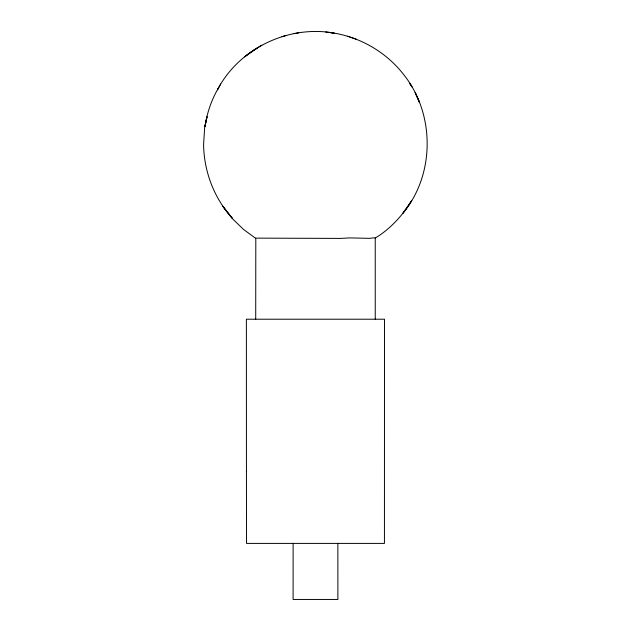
<?xml version="1.0" encoding="UTF-8"?>
<svg xmlns="http://www.w3.org/2000/svg" width="631" height="631" viewBox="0 0 631 631"><rect width="100%" height="100%" fill="white"/><g stroke="black" fill="none" stroke-linecap="round" stroke-linejoin="round"><path stroke-width="0.95" d="M255.713 319.215L255.807 238.124L340.401 238.408L349.763 237.903L369.553 238.352L373.229 237.887L375.232 237.99L375.256 319.215M337.869 543.401L337.885 599.45L293.099 599.45L293.123 543.401M220.661 84.018L217.435 89.854C238.881 48.461 288.462 24.79 334.178 33.112C361.374 37.742 386.677 52.688 403.611 74.497C435.035 113.722 435.193 174.274 402.972 213.207L411.633 200.65C402.791 215.439 389.359 229.81 375.232 237.99M218.712 87.575C211.566 99.469 207.063 112.854 204.941 126.547L207.055 116.696L204.657 127.659L203.592 144.278C203.892 171.348 214.051 198.039 232.208 218.16L222.743 206.219M261.865 45.211L253.07 50.519L244.599 56.79L258.324 47.349M286.506 35.36L281.954 36.693M298.708 32.796L294.117 33.617M330.77 32.67L334.178 33.112L325.714 32M356.31 39.248L347.61 36.227M255.476 238.202L243.432 229.353L232.618 218.894L223.279 206.865M412.311 87.33L409.921 83.663L411.499 86.108M415.088 92.434L419.457 102.317L415.569 93.498M246.437 471.341L246.524 543.401L384.437 543.401L384.492 319.215L246.382 319.215L246.437 471.341"/></g></svg>
